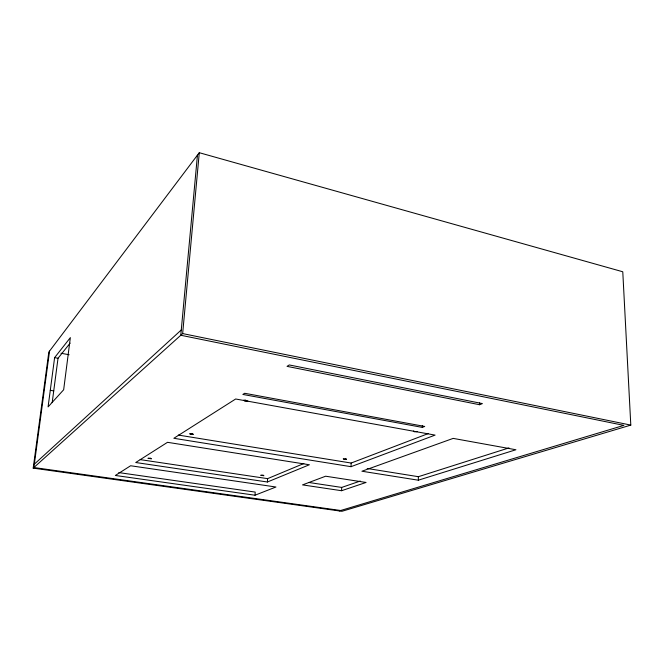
<?xml version="1.0" encoding="UTF-8"?>
<svg xmlns="http://www.w3.org/2000/svg" width="664" height="664" viewBox="0 0 664 664"><rect width="100%" height="100%" fill="white"/><g stroke="black" fill="none" stroke-linecap="round" stroke-linejoin="round"><path stroke-width="1" d="M418.312 480.196L515.911 449.752L453.18 438.389L361.93 471.232L418.312 480.196L418.361 476.694L508.948 447.909M422.321 427.392L424.711 426.446L244.676 393.279L242.841 394.441L422.321 427.392L422.346 425.69M351.024 466.684L435.078 435.111L235.67 398.998L173.843 438.29L351.024 466.684L351.148 463.04L428.363 433.534M341.57 490.713L366.063 482.454L325.642 476.212L302.527 484.894L341.57 490.713L341.694 487.426L360.295 481.043M267.401 481.998L309.374 464.759L167.502 442.315L135.722 462.517L267.401 481.998L267.609 478.644L303.83 463.514M255.009 495.219L275.933 487.011L130.625 465.754L115.345 475.466L255.009 495.219L255.208 492.082L118.781 472.594M197.449 155.127L180.782 335.254L623.886 425.375L339.262 510.923M33.2 468.137L182.65 333.577L199.283 152.703L622.774 271.767L630.8 425.101L341.927 511.297L33.2 468.137L48.837 352.028L199.283 152.703M52.19 402.608L58.025 358.261L70.135 343.114M54.614 357.639L48.082 406.907L63.661 389.768L70.351 337.627L54.614 357.639L58.025 358.261M49.543 351.098L33.881 467.531L340.673 510.5M34.329 464.177L181.28 329.95M479.557 404.725L482.413 403.596L289.255 364.951L287.031 366.362L479.557 404.725L479.549 402.874M245.638 400.093L243.63 400.201L244.875 401.131L247.879 400.973M417.199 431.65L414.228 431.766L413.539 430.994M140.162 459.612L267.609 478.644M308.694 482.462L341.694 487.426M178.292 435.061L351.148 463.04M367.167 468.477L418.361 476.694M50.281 390.316L53.734 390.905M60.972 353.231L69.106 354.75M182.65 333.577L630.8 425.101M192.195 433.642L189.613 433.75L190.842 434.48L193.423 434.372L192.195 433.642M150.222 458.218L147.939 458.293L151.417 458.816L150.222 458.218M345.786 458.741L343.23 458.816L344.01 459.438L346.567 459.363L345.786 458.741M263.01 475.2L260.736 475.258L263.898 475.731L263.01 475.2"/></g></svg>
